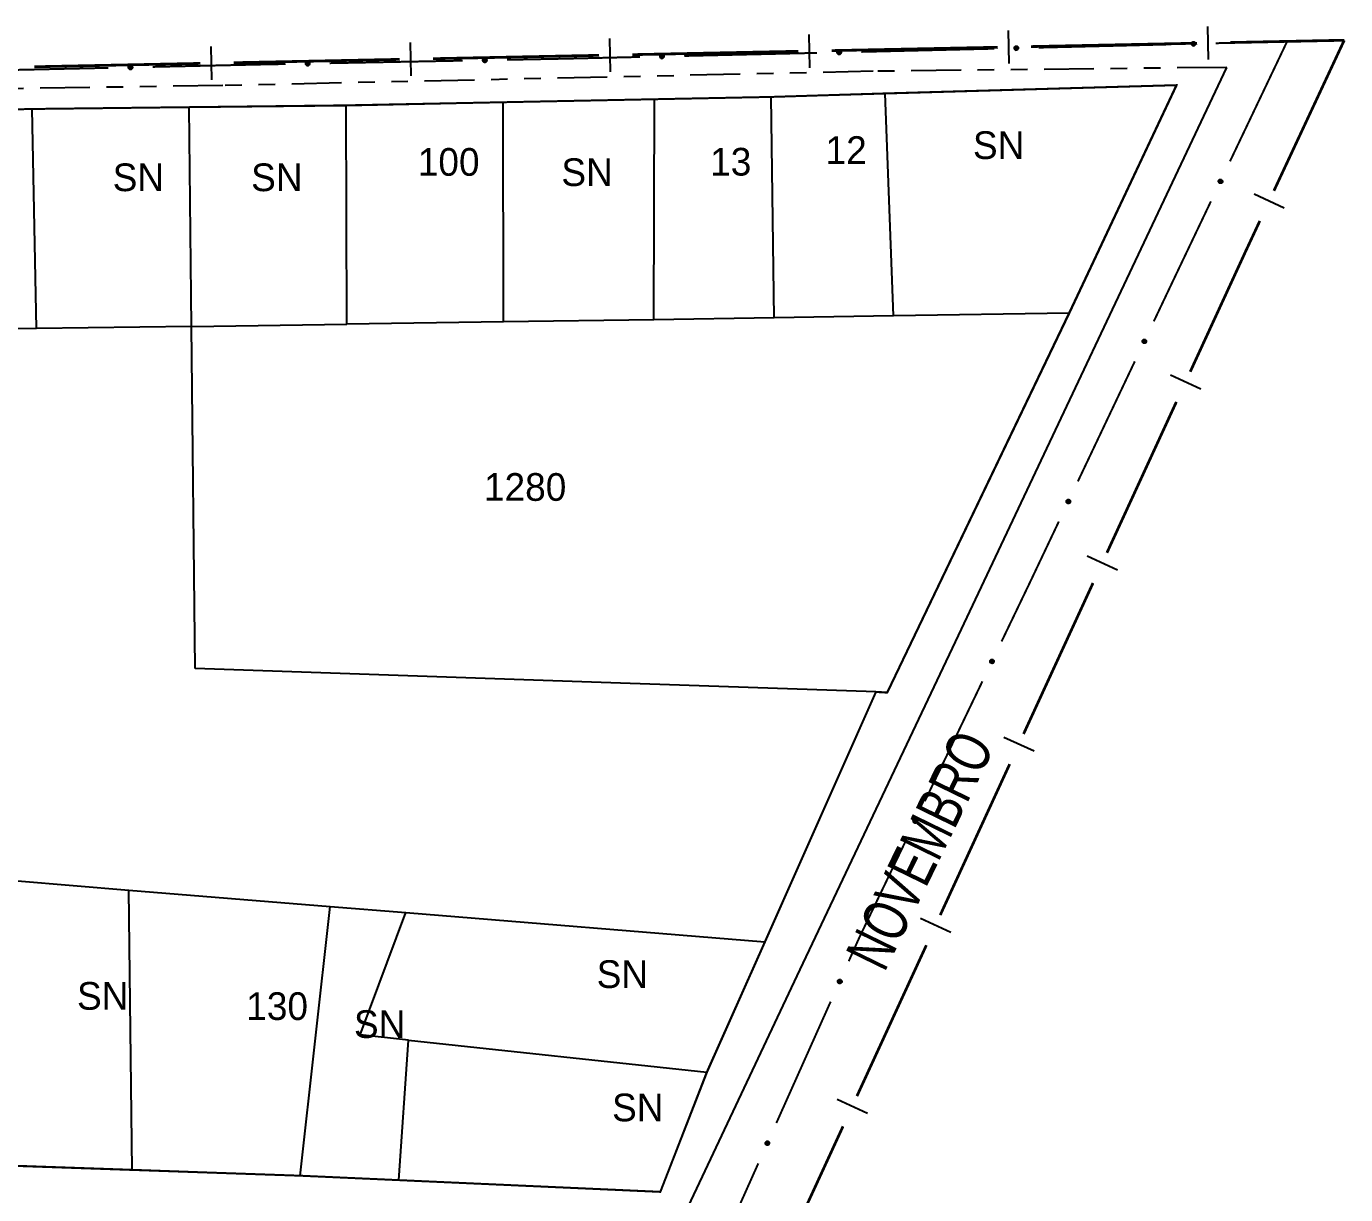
# Model space of a CAD drawing. Extents: x 203196 to 204359, y 4872588 to 4874244.
# Drawn here: x 204240 to 204359.1, y 4873610.6 to 4873716.1 of the extents above; entities that cross this region are included whole.
import ezdxf
from ezdxf.enums import TextEntityAlignment as Align

# ---------------------------------------------------------------- set-up
doc = ezdxf.new("R2010")
doc.units = 0
doc.header["$LTSCALE"] = 1.5
doc.header["$MEASUREMENT"] = 0
doc.linetypes.add('TRACO_25', pattern=[8, 3, -1, 1, -1, 1, -1])
for name, color, linetype in [('CD_MALHA_LOTES', 7, 'CONTINUOUS'), ('LM-LIM-SETORES-BAIRROS', 250, 'CONTINUOUS'), ('RU-QUADRA', 210, 'CONTINUOUS'), ('SV-EIXO-RUA-N-PAV', 6, 'CONTINUOUS'), ('SV-EIXO-RUA-PAV', 20, 'CONTINUOUS'), ('SV-RUA-NAO-PAV', 7, 'CONTINUOUS'), ('SV-RUA-PAVIM', 7, 'CONTINUOUS'), ('SV-TXT-RUA-PAV', 7, 'CONTINUOUS'), ('Th_NmrPort', 1, 'CONTINUOUS')]:
    doc.layers.add(name, color=color, linetype=linetype)
doc.styles.add('ARIAL', font='ARIAL.SHX')

msp = doc.modelspace()

# ---------------------------------------------------------------- linework, layer by layer
at = {"layer": 'CD_MALHA_LOTES', "linetype": 'Continuous', "flags": 128}
for points in [[(204317.565273, 4873710.004496), (204343.857561, 4873710.75099)], [(204343.857561, 4873710.75099), (204334.169069, 4873690.177723)], [(204296.755653, 4873709.479791), (204307.282282, 4873709.688386)], [(204307.282282, 4873709.688386), (204317.565273, 4873710.004496)], [(204307.555142, 4873689.739806), (204307.282282, 4873709.688386)], [(204318.316069, 4873689.916871), (204317.565273, 4873710.004496)], [(204226.64793, 4873708.285584), (204240.568595, 4873708.599673)], [(204240.568595, 4873708.599673), (204254.738889, 4873708.763854)], [(204240.963448, 4873688.772843), (204240.568595, 4873708.599673)], [(204254.738889, 4873708.763854), (204268.91499, 4873708.928102)], [(204254.952978, 4873688.948773), (204254.738889, 4873708.763854)], [(204268.91499, 4873708.928102), (204283.079595, 4873709.208787)], [(204268.955333, 4873689.158586), (204268.91499, 4873708.928102)], [(204283.079595, 4873709.208787), (204296.755653, 4873709.479791)], [(204283.101045, 4873689.370549), (204283.079595, 4873709.208787)], [(204296.689046, 4873689.574154), (204296.755653, 4873709.479791)], [(204283.101045, 4873689.370549), (204268.955333, 4873689.158586)], [(204296.689046, 4873689.574154), (204283.101045, 4873689.370549)], [(204307.555142, 4873689.739806), (204296.689046, 4873689.574154)], [(204318.316069, 4873689.916871), (204307.555142, 4873689.739806)], [(204334.169069, 4873690.177723), (204317.739981, 4873655.900689)], [(204334.169069, 4873690.177723), (204318.316069, 4873689.916871)], [(204240.963448, 4873688.772843), (204227.053846, 4873688.597918)], [(204254.952978, 4873688.948773), (204240.963448, 4873688.772843)], [(204254.952978, 4873688.948773), (204268.955333, 4873689.158586)], [(204255.286497, 4873658.088582), (204254.952978, 4873688.948773)], [(204316.731629, 4873655.963005), (204293.681108, 4873656.759365), (204255.286497, 4873658.088582)], [(204316.731629, 4873655.963005), (204306.707145, 4873633.407747)], [(204317.739981, 4873655.900689), (204316.731629, 4873655.963005)], [(204239.244788, 4873638.896035), (204249.286818, 4873638.079083)], [(204249.286818, 4873638.079083), (204267.463173, 4873636.600376)], [(204249.573125, 4873612.809337), (204249.286818, 4873638.079083)], [(204264.754731, 4873612.287032), (204267.463173, 4873636.600376)], [(204267.463173, 4873636.600376), (204274.289353, 4873636.045043)], [(204270.17895, 4873625.000781), (204274.289353, 4873636.045043)], [(204274.289353, 4873636.045043), (204306.707145, 4873633.407747)], [(204306.707145, 4873633.407747), (204301.463065, 4873621.645463)], [(204274.52837, 4873624.534293), (204270.17895, 4873625.000781)], [(204273.675566, 4873611.886551), (204274.52837, 4873624.534293)], [(204274.52837, 4873624.534293), (204301.463065, 4873621.645463)], [(204301.463065, 4873621.645463), (204297.268413, 4873610.827402)], [(204249.573125, 4873612.809337), (204239.199091, 4873613.166244)], [(204264.754731, 4873612.287032), (204249.573125, 4873612.809337)], [(204273.675566, 4873611.886551), (204264.754731, 4873612.287032)], [(204297.268413, 4873610.827402), (204273.675566, 4873611.886551)]]:
    msp.add_lwpolyline(points, dxfattribs=at)
at = {"layer": 'LM-LIM-SETORES-BAIRROS'}
for points in [[(204328.770425, 4873712.693557), (204328.709663, 4873715.692941)], [(204346.766732, 4873713.058126), (204346.705971, 4873716.05751)], [(204274.781502, 4873711.59985), (204274.72074, 4873714.599234)], [(204292.777809, 4873711.964419), (204292.717048, 4873714.963803)], [(204310.774117, 4873712.328988), (204310.713356, 4873715.328372)], [(204256.785194, 4873711.235281), (204256.724433, 4873714.234665)], [(204350.885608, 4873700.944333), (204353.603786, 4873699.674881)], [(204343.332024, 4873684.596582), (204346.05739, 4873683.342636)], [(204335.808349, 4873668.244386), (204338.533715, 4873666.99044)], [(204328.284673, 4873651.892191), (204331.010039, 4873650.638245)], [(204320.760997, 4873635.539995), (204323.486363, 4873634.286049)], [(204313.237321, 4873619.1878), (204315.962687, 4873617.933854)]]:
    msp.add_lwpolyline(points, dxfattribs=at)
at = {"layer": 'LM-LIM-SETORES-BAIRROS', "const_width": 0.25}
for points in [[(204312.743326, 4873713.869188), (204327.740249, 4873714.172995)], [(204330.739634, 4873714.233757), (204345.736557, 4873714.537564)], [(204348.735941, 4873714.598326), (204358.73389, 4873714.800864)], [(204359.015108, 4873714.806556), (204352.667847, 4873701.215666)], [(204358.73389, 4873714.800864), (204359.015108, 4873714.806556)], [(204258.754403, 4873712.775481), (204273.751326, 4873713.079288)], [(204276.750711, 4873713.14005), (204291.747634, 4873713.443857)], [(204294.747018, 4873713.504619), (204309.743941, 4873713.808426)], [(204240.758095, 4873712.410912), (204255.755018, 4873712.714719)], [(204351.398395, 4873698.497488), (204350.128943, 4873695.77931)], [(204350.090478, 4873695.696948), (204345.112689, 4873684.878064)], [(204350.128943, 4873695.77931), (204350.090478, 4873695.696948)], [(204343.858743, 4873682.152699), (204337.589014, 4873668.525869)], [(204336.335068, 4873665.800503), (204330.065338, 4873652.173673)], [(204328.811392, 4873649.448307), (204322.541662, 4873635.821477)], [(204321.287716, 4873633.096112), (204315.017986, 4873619.469282)], [(204313.76404, 4873616.743916), (204309.166238, 4873606.750907)]]:
    msp.add_lwpolyline(points, dxfattribs=at)
at = {"layer": 'RU-QUADRA', "linetype": 'Continuous', "const_width": 0.18, "flags": 128}
msp.add_lwpolyline([(204239.199091, 4873613.166244), (204249.573125, 4873612.809337), (204264.754731, 4873612.287032), (204297.268413, 4873610.827402), (204301.463065, 4873621.645463), (204306.707145, 4873633.407747), (204316.731629, 4873655.963005), (204317.739981, 4873655.900689), (204334.169069, 4873690.177723), (204343.857561, 4873710.75099), (204317.565273, 4873710.004496), (204307.282282, 4873709.688386), (204301.192531, 4873709.567712), (204296.755653, 4873709.479791), (204283.079595, 4873709.208787), (204268.91499, 4873708.928102), (204254.738889, 4873708.763854), (204240.568595, 4873708.599673), (204226.64793, 4873708.285584)], dxfattribs=at)
at = {"layer": 'SV-EIXO-RUA-N-PAV', "const_width": 0.18}
for points in [[(204331.414139, 4873714.139492), (204338.412132, 4873714.30711)], [(204338.412132, 4873714.30711), (204338.433358, 4873714.307614)], [(204338.433358, 4873714.307614), (204343.410531, 4873714.433619)], [(204347.409249, 4873714.534854), (204353.407328, 4873714.686705)], [(204353.407328, 4873714.686705), (204353.860622, 4873714.698177)], [(204283.426798, 4873713.039175), (204288.425891, 4873713.134396)], [(204288.425891, 4873713.134396), (204288.506304, 4873713.135923)], [(204288.506304, 4873713.135923), (204295.424032, 4873713.295687)], [(204299.422966, 4873713.388041), (204311.419767, 4873713.665106)], [(204315.418701, 4873713.75746), (204316.418434, 4873713.780549)], [(204316.418434, 4873713.780549), (204316.691981, 4873713.786862)], [(204316.691981, 4873713.786862), (204327.415286, 4873714.04371)], [(204235.437104, 4873712.047186), (204247.434181, 4873712.312024)], [(204251.433207, 4873712.400304), (204260.431015, 4873712.598932)], [(204260.431015, 4873712.598932), (204261.166848, 4873712.615171)], [(204261.166848, 4873712.615171), (204263.430425, 4873712.658287)], [(204267.4297, 4873712.734465), (204279.427524, 4873712.962997)]]:
    msp.add_lwpolyline(points, dxfattribs=at)
at = {"layer": 'SV-EIXO-RUA-N-PAV'}
for points in [[(204345.26347, 4873714.590646), (204345.296661, 4873714.626567), (204345.332533, 4873714.650653), (204345.368234, 4873714.66213), (204345.402426, 4873714.664046), (204345.437628, 4873714.662066), (204345.472678, 4873714.65224), (204345.509164, 4873714.632717), (204345.545431, 4873714.599675), (204345.56769, 4873714.561306), (204345.580814, 4873714.526907), (204345.584865, 4873714.491368), (204345.582369, 4873714.457204), (204345.570958, 4873714.421133), (204345.550813, 4873714.384352), (204345.516704, 4873714.348687), (204345.481375, 4873714.325315), (204345.446551, 4873714.315121), (204345.410797, 4873714.311275), (204345.374884, 4873714.313727), (204345.340534, 4873714.32357), (204345.303537, 4873714.343921), (204345.268782, 4873714.378052), (204345.245069, 4873714.413023), (204345.234388, 4873714.447694), (204345.231394, 4873714.482979), (204345.232951, 4873714.51831), (204345.241361, 4873714.553954), (204345.26347, 4873714.590646)], [(204281.28141, 4873713.10841), (204281.314826, 4873713.144123), (204281.350848, 4873713.167983), (204281.38662, 4873713.179237), (204281.420824, 4873713.180938), (204281.456012, 4873713.178738), (204281.491, 4873713.168693), (204281.527363, 4873713.148942), (204281.563423, 4873713.115672), (204281.58544, 4873713.077165), (204281.598349, 4873713.042684), (204281.602177, 4873713.007121), (204281.599467, 4873712.972973), (204281.58783, 4873712.936975), (204281.567455, 4873712.90032), (204281.533124, 4873712.86487), (204281.497648, 4873712.84172), (204281.462762, 4873712.831744), (204281.426984, 4873712.828122), (204281.391087, 4873712.830799), (204281.356799, 4873712.840857), (204281.31993, 4873712.861439), (204281.28539, 4873712.895787), (204281.261897, 4873712.930906), (204281.251433, 4873712.965643), (204281.248661, 4873713.000947), (204281.250438, 4873713.036267), (204281.259072, 4873713.071858), (204281.28141, 4873713.10841)], [(204297.277315, 4873713.448598), (204297.310586, 4873713.484446), (204297.346512, 4873713.508451), (204297.382238, 4873713.519849), (204297.416435, 4873713.521689), (204297.451632, 4873713.519631), (204297.48666, 4873713.509728), (204297.523102, 4873713.490124), (204297.559296, 4873713.457001), (204297.581469, 4873713.418582), (204297.594518, 4873713.384154), (204297.598489, 4873713.348607), (204297.595917, 4873713.314448), (204297.584427, 4873713.278403), (204297.564199, 4873713.241666), (204297.530012, 4873713.206078), (204297.49463, 4873713.182784), (204297.459785, 4873713.172667), (204297.424022, 4873713.168901), (204297.388114, 4873713.171432), (204297.353786, 4873713.181352), (204297.316834, 4873713.201784), (204297.282155, 4873713.235993), (204297.25852, 4873713.271017), (204297.247916, 4873713.305711), (204297.245001, 4873713.341003), (204297.246636, 4873713.37633), (204297.255125, 4873713.411956), (204297.277315, 4873713.448598)], [(204313.27305, 4873713.818017), (204313.306321, 4873713.853865), (204313.342246, 4873713.87787), (204313.377973, 4873713.889268), (204313.412169, 4873713.891108), (204313.447366, 4873713.88905), (204313.482394, 4873713.879147), (204313.518837, 4873713.859543), (204313.555031, 4873713.82642), (204313.577204, 4873713.788001), (204313.590252, 4873713.753573), (204313.594224, 4873713.718026), (204313.591652, 4873713.683867), (204313.580161, 4873713.647822), (204313.559934, 4873713.611085), (204313.525747, 4873713.575497), (204313.490365, 4873713.552203), (204313.455519, 4873713.542086), (204313.419757, 4873713.53832), (204313.383849, 4873713.540851), (204313.349521, 4873713.550771), (204313.312569, 4873713.571203), (204313.27789, 4873713.605412), (204313.254255, 4873713.640436), (204313.243651, 4873713.67513), (204313.240736, 4873713.710422), (204313.24237, 4873713.745749), (204313.25086, 4873713.781375), (204313.27305, 4873713.818017)], [(204329.268437, 4873714.198209), (204329.301677, 4873714.234085), (204329.337582, 4873714.258122), (204329.373299, 4873714.269551), (204329.407494, 4873714.27142), (204329.442692, 4873714.269392), (204329.477729, 4873714.259518), (204329.514188, 4873714.239946), (204329.550411, 4873714.206854), (204329.572617, 4873714.168454), (204329.585694, 4873714.134038), (204329.589697, 4873714.098493), (204329.587154, 4873714.064333), (204329.575694, 4873714.028278), (204329.555498, 4873713.991524), (204329.521341, 4873713.955906), (204329.48598, 4873713.932582), (204329.451143, 4873713.922435), (204329.415383, 4873713.918638), (204329.379473, 4873713.921139), (204329.345137, 4873713.931029), (204329.308167, 4873713.95143), (204329.273459, 4873713.985609), (204329.249794, 4873714.020612), (204329.239161, 4873714.055297), (204329.236215, 4873714.090587), (204329.237819, 4873714.125915), (204329.246278, 4873714.161548), (204329.268437, 4873714.198209)], [(204249.287619, 4873712.463047), (204249.320927, 4873712.498861), (204249.356877, 4873712.52283), (204249.392615, 4873712.534191), (204249.426813, 4873712.535996), (204249.462008, 4873712.533903), (204249.497026, 4873712.523963), (204249.533448, 4873712.504322), (204249.569609, 4873712.471162), (204249.591743, 4873712.432721), (204249.604756, 4873712.39828), (204249.608692, 4873712.362728), (204249.606085, 4873712.328572), (204249.594557, 4873712.292539), (204249.574293, 4873712.255823), (204249.540069, 4873712.220269), (204249.504664, 4873712.197012), (204249.469808, 4873712.18693), (204249.434041, 4873712.1832), (204249.398136, 4873712.185768), (204249.363818, 4873712.195723), (204249.326887, 4873712.216193), (204249.292243, 4873712.250437), (204249.268643, 4873712.285485), (204249.258075, 4873712.32019), (204249.255195, 4873712.355485), (204249.256866, 4873712.39081), (204249.265392, 4873712.426427), (204249.287619, 4873712.463047)], [(204265.284312, 4873712.8037), (204265.317728, 4873712.839413), (204265.35375, 4873712.863274), (204265.389522, 4873712.874527), (204265.423726, 4873712.876229), (204265.458914, 4873712.874028), (204265.493902, 4873712.863983), (204265.530264, 4873712.844232), (204265.566325, 4873712.810963), (204265.588342, 4873712.772455), (204265.601251, 4873712.737974), (204265.605079, 4873712.702411), (204265.602369, 4873712.668263), (204265.590732, 4873712.632265), (204265.570357, 4873712.59561), (204265.536025, 4873712.56016), (204265.50055, 4873712.53701), (204265.465664, 4873712.527034), (204265.429886, 4873712.523412), (204265.393989, 4873712.526089), (204265.359701, 4873712.536148), (204265.322832, 4873712.556729), (204265.288292, 4873712.591078), (204265.264799, 4873712.626197), (204265.254335, 4873712.660934), (204265.251562, 4873712.696237), (204265.25334, 4873712.731558), (204265.261974, 4873712.767148), (204265.284312, 4873712.8037)]]:
    msp.add_lwpolyline(points, close=True, dxfattribs=at)
for points in [[(204345.231394, 4873714.482979), (204345.580814, 4873714.526907)], [(204345.232951, 4873714.51831), (204345.56769, 4873714.561306)], [(204345.234388, 4873714.447694), (204345.584865, 4873714.491368)], [(204345.235499, 4873714.464971), (204345.581148, 4873714.506481)], [(204345.235931, 4873714.501836), (204345.569234, 4873714.545763)], [(204345.241361, 4873714.553954), (204345.545431, 4873714.599675)], [(204345.241888, 4873714.536111), (204345.551967, 4873714.580815)], [(204345.243218, 4873714.429677), (204345.580613, 4873714.473708)], [(204345.245069, 4873714.413023), (204345.582369, 4873714.457204)], [(204345.253301, 4873714.570523), (204345.523822, 4873714.614226)], [(204345.25912, 4873714.394591), (204345.571962, 4873714.438)], [(204345.26347, 4873714.590646), (204345.509164, 4873714.632717)], [(204345.268782, 4873714.378052), (204345.570958, 4873714.421133)], [(204345.282344, 4873714.609478), (204345.483538, 4873714.64187)], [(204345.289959, 4873714.362613), (204345.557855, 4873714.402154)], [(204345.296661, 4873714.626567), (204345.472678, 4873714.65224)], [(204345.303537, 4873714.343921), (204345.550813, 4873714.384352)], [(204345.317051, 4873714.640385), (204345.446328, 4873714.655943)], [(204345.32748, 4873714.336263), (204345.526015, 4873714.365859)], [(204345.332533, 4873714.650653), (204345.437628, 4873714.662066)], [(204345.340534, 4873714.32357), (204345.516704, 4873714.348687)], [(204345.362031, 4873714.319394), (204345.492638, 4873714.33635)], [(204345.374884, 4873714.313727), (204345.481375, 4873714.325315)], [(204281.259072, 4873713.071858), (204281.563423, 4873713.115672)], [(204281.259487, 4873713.054011), (204281.56984, 4873713.096772)], [(204281.271116, 4873713.088352), (204281.541905, 4873713.130359)], [(204281.28141, 4873713.10841), (204281.527363, 4873713.148942)], [(204281.300402, 4873713.127124), (204281.501795, 4873713.158255)], [(204281.314826, 4873713.144123), (204281.491, 4873713.168693)], [(204281.335302, 4873713.157813), (204281.464674, 4873713.17256)], [(204281.350848, 4873713.167983), (204281.456012, 4873713.178738)], [(204297.245001, 4873713.341003), (204297.594518, 4873713.384154)], [(204297.246636, 4873713.37633), (204297.581469, 4873713.418582)], [(204297.247916, 4873713.305711), (204297.598489, 4873713.348607)], [(204297.249066, 4873713.322986), (204297.594806, 4873713.363728)], [(204297.249579, 4873713.359849), (204297.582979, 4873713.403036)], [(204297.255125, 4873713.411956), (204297.559296, 4873713.457001)], [(204297.255612, 4873713.394111), (204297.56579, 4873713.438126)], [(204297.256706, 4873713.287675), (204297.594198, 4873713.330956)], [(204297.25852, 4873713.271017), (204297.595917, 4873713.314448)], [(204297.267102, 4873713.428498), (204297.537719, 4873713.4716)], [(204297.272531, 4873713.252553), (204297.585468, 4873713.295268)], [(204297.277315, 4873713.448598), (204297.523102, 4873713.490124)], [(204297.282155, 4873713.235993), (204297.584427, 4873713.278403)], [(204297.296232, 4873713.467388), (204297.497497, 4873713.499334)], [(204297.303298, 4873713.220507), (204297.571281, 4873713.259453)], [(204297.310586, 4873713.484446), (204297.48666, 4873713.509728)], [(204297.316834, 4873713.201784), (204297.564199, 4873713.241666)], [(204297.331007, 4873713.498219), (204297.460318, 4873713.513489)], [(204297.340761, 4873713.194074), (204297.539361, 4873713.223229)], [(204297.346512, 4873713.508451), (204297.451632, 4873713.519631)], [(204297.353786, 4873713.181352), (204297.530012, 4873713.206078)], [(204297.375274, 4873713.177128), (204297.505918, 4873713.193794)], [(204297.388114, 4873713.171432), (204297.49463, 4873713.182784)], [(204313.240736, 4873713.710422), (204313.590252, 4873713.753573)], [(204313.24237, 4873713.745749), (204313.577204, 4873713.788001)], [(204313.243651, 4873713.67513), (204313.594224, 4873713.718026)], [(204313.244801, 4873713.692405), (204313.590541, 4873713.733147)], [(204313.245314, 4873713.729268), (204313.578714, 4873713.772455)], [(204313.25086, 4873713.781375), (204313.555031, 4873713.82642)], [(204313.251347, 4873713.76353), (204313.561525, 4873713.807545)], [(204313.25244, 4873713.657094), (204313.589933, 4873713.700375)], [(204313.254255, 4873713.640436), (204313.591652, 4873713.683867)], [(204313.262837, 4873713.797917), (204313.533454, 4873713.841019)], [(204313.268265, 4873713.621972), (204313.581203, 4873713.664687)], [(204313.27305, 4873713.818017), (204313.518837, 4873713.859543)], [(204313.27789, 4873713.605412), (204313.580161, 4873713.647822)], [(204313.291966, 4873713.836807), (204313.493232, 4873713.868753)], [(204313.299033, 4873713.589926), (204313.567016, 4873713.628872)], [(204313.306321, 4873713.853865), (204313.482394, 4873713.879147)], [(204313.312569, 4873713.571203), (204313.559934, 4873713.611085)], [(204313.326741, 4873713.867637), (204313.456053, 4873713.882908)], [(204313.336495, 4873713.563493), (204313.535095, 4873713.592648)], [(204313.342246, 4873713.87787), (204313.447366, 4873713.88905)], [(204313.349521, 4873713.550771), (204313.525747, 4873713.575497)], [(204313.371009, 4873713.546547), (204313.501653, 4873713.563213)], [(204313.383849, 4873713.540851), (204313.490365, 4873713.552203)], [(204329.236215, 4873714.090587), (204329.585694, 4873714.134038)], [(204329.237819, 4873714.125915), (204329.572617, 4873714.168454)], [(204329.239161, 4873714.055297), (204329.589697, 4873714.098493)], [(204329.240295, 4873714.072573), (204329.586, 4873714.113611)], [(204329.240777, 4873714.109437), (204329.57414, 4873714.15291)], [(204329.246278, 4873714.161548), (204329.550411, 4873714.206854)], [(204329.246781, 4873714.143704), (204329.556921, 4873714.187985)], [(204329.247965, 4873714.037269), (204329.58542, 4873714.080839)], [(204329.249794, 4873714.020612), (204329.587154, 4873714.064333)], [(204329.258241, 4873714.178101), (204329.528821, 4873714.221435)], [(204329.26382, 4873714.002161), (204329.576721, 4873714.045143)], [(204329.268437, 4873714.198209), (204329.514188, 4873714.239946)], [(204329.273459, 4873713.985609), (204329.575694, 4873714.028278)], [(204329.287337, 4873714.217016), (204329.488575, 4873714.249134)], [(204329.294615, 4873713.97014), (204329.562565, 4873714.009316)], [(204329.301677, 4873714.234085), (204329.477729, 4873714.259518)], [(204329.308167, 4873713.95143), (204329.555498, 4873713.991524)], [(204329.322086, 4873714.247876), (204329.451384, 4873714.263257)], [(204329.3321, 4873713.94374), (204329.530675, 4873713.973065)], [(204329.337582, 4873714.258122), (204329.442692, 4873714.269392)], [(204329.345137, 4873713.931029), (204329.521341, 4873713.955906)], [(204329.366628, 4873713.926823), (204329.497258, 4873713.943601)], [(204329.379473, 4873713.921139), (204329.48598, 4873713.932582)], [(204249.255195, 4873712.355485), (204249.604756, 4873712.39828)], [(204249.256866, 4873712.39081), (204249.591743, 4873712.432721)], [(204249.258075, 4873712.32019), (204249.608692, 4873712.362728)], [(204249.259242, 4873712.337463), (204249.605023, 4873712.377853)], [(204249.259793, 4873712.374327), (204249.593237, 4873712.417174)], [(204249.265392, 4873712.426427), (204249.569609, 4873712.471162)], [(204249.265861, 4873712.408582), (204249.576083, 4873712.452281)], [(204249.266846, 4873712.302145), (204249.604382, 4873712.345082)], [(204249.268643, 4873712.285485), (204249.606085, 4873712.328572)], [(204249.277386, 4873712.442958), (204249.548047, 4873712.485784)], [(204249.282635, 4873712.267007), (204249.595616, 4873712.309403)], [(204249.287619, 4873712.463047), (204249.533448, 4873712.504322)], [(204249.292243, 4873712.250437), (204249.594557, 4873712.292539)], [(204249.306555, 4873712.481818), (204249.507853, 4873712.513558)], [(204249.31337, 4873712.234929), (204249.581393, 4873712.273602)], [(204249.320927, 4873712.498861), (204249.497026, 4873712.523963)], [(204249.326887, 4873712.216193), (204249.574293, 4873712.255823)], [(204249.341361, 4873712.512613), (204249.470688, 4873712.527751)], [(204249.350805, 4873712.208459), (204249.549435, 4873712.237411)], [(204249.356877, 4873712.52283), (204249.462008, 4873712.533903)], [(204249.363818, 4873712.195723), (204249.540069, 4873712.220269)], [(204249.385302, 4873712.191477), (204249.515963, 4873712.20801)], [(204249.398136, 4873712.185768), (204249.504664, 4873712.197012)], [(204265.251562, 4873712.696237), (204265.601251, 4873712.737974)], [(204265.25334, 4873712.731558), (204265.588342, 4873712.772455)], [(204265.254335, 4873712.660934), (204265.605079, 4873712.702411)], [(204265.255554, 4873712.678203), (204265.601457, 4873712.717547)], [(204265.256217, 4873712.715065), (204265.589789, 4873712.756903)], [(204265.261974, 4873712.767148), (204265.566325, 4873712.810963)], [(204265.262389, 4873712.749302), (204265.572742, 4873712.792062)], [(204265.263051, 4873712.642862), (204265.600716, 4873712.684778)], [(204265.264799, 4873712.626197), (204265.602369, 4873712.668263)], [(204265.274018, 4873712.783642), (204265.544807, 4873712.825649)], [(204265.278734, 4873712.607677), (204265.591842, 4873712.649125)], [(204265.284312, 4873712.8037), (204265.530264, 4873712.844232)], [(204265.288292, 4873712.591078), (204265.590732, 4873712.632265)], [(204265.303304, 4873712.822414), (204265.504697, 4873712.853545)], [(204265.309372, 4873712.575506), (204265.57751, 4873712.613368)], [(204265.317728, 4873712.839413), (204265.493902, 4873712.863983)], [(204265.322832, 4873712.556729), (204265.570357, 4873712.59561)], [(204265.338203, 4873712.853104), (204265.467576, 4873712.867851)], [(204265.346727, 4873712.548922), (204265.545443, 4873712.577273)], [(204265.35375, 4873712.863274), (204265.458914, 4873712.874028)], [(204265.359701, 4873712.536148), (204265.536025, 4873712.56016)], [(204265.381172, 4873712.531836), (204265.511882, 4873712.547974)], [(204265.393989, 4873712.526089), (204265.50055, 4873712.53701)], [(204281.248661, 4873713.000947), (204281.598349, 4873713.042684)], [(204281.250438, 4873713.036267), (204281.58544, 4873713.077165)], [(204281.251433, 4873712.965643), (204281.602177, 4873713.007121)], [(204281.252653, 4873712.982913), (204281.598555, 4873713.022256)], [(204281.253315, 4873713.019775), (204281.586887, 4873713.061612)], [(204281.26015, 4873712.947572), (204281.597814, 4873712.989488)], [(204281.261897, 4873712.930906), (204281.599467, 4873712.972973)], [(204281.275832, 4873712.912387), (204281.58894, 4873712.953835)], [(204281.28539, 4873712.895787), (204281.58783, 4873712.936975)], [(204281.30647, 4873712.880216), (204281.574609, 4873712.918078)], [(204281.31993, 4873712.861439), (204281.567455, 4873712.90032)], [(204281.343825, 4873712.853632), (204281.542542, 4873712.881983)], [(204281.356799, 4873712.840857), (204281.533124, 4873712.86487)], [(204281.37827, 4873712.836546), (204281.50898, 4873712.852683)], [(204281.391087, 4873712.830799), (204281.497648, 4873712.84172)]]:
    msp.add_lwpolyline(points, dxfattribs=at)
at = {"layer": 'SV-EIXO-RUA-PAV', "const_width": 0.18}
for points in [[(204353.860622, 4873714.698177), (204348.699077, 4873703.869862)], [(204353.862507, 4873714.702175), (204353.860622, 4873714.698177)], [(204346.977928, 4873700.259094), (204343.965918, 4873693.94025)], [(204343.965918, 4873693.94025), (204343.57657, 4873693.123444)], [(204343.57657, 4873693.123444), (204341.821352, 4873689.423523)], [(204340.106913, 4873685.809564), (204334.963596, 4873674.967687)], [(204333.249158, 4873671.353728), (204330.6775, 4873665.932789)], [(204330.62778, 4873665.827982), (204328.07961, 4873660.524374)], [(204330.6775, 4873665.932789), (204330.62778, 4873665.827982)], [(204326.347338, 4873656.918929), (204321.150524, 4873646.102593)], [(204319.418253, 4873642.497148), (204315.520642, 4873634.384896)], [(204315.520642, 4873634.384896), (204315.251091, 4873633.82387)], [(204315.251091, 4873633.82387), (204314.280291, 4873631.653518)], [(204312.647033, 4873628.002153), (204307.747257, 4873617.048057)], [(204306.113999, 4873613.396692), (204302.847482, 4873606.093962)]]:
    msp.add_lwpolyline(points, dxfattribs=at)
at = {"layer": 'SV-EIXO-RUA-PAV'}
for points in [[(204347.999695, 4873702.146811), (204348.016684, 4873702.100948), (204348.021907, 4873702.058057), (204348.015967, 4873702.02103), (204348.002186, 4873701.989679), (204347.984475, 4873701.959194), (204347.959837, 4873701.932397), (204347.925905, 4873701.908714), (204347.880018, 4873701.891348), (204347.835728, 4873701.888886), (204347.799116, 4873701.892768), (204347.765597, 4873701.905255), (204347.73627, 4873701.922957), (204347.709282, 4873701.949469), (204347.685617, 4873701.984091), (204347.669272, 4873702.030655), (204347.66444, 4873702.072739), (204347.671126, 4873702.108403), (204347.683894, 4873702.14202), (204347.702349, 4873702.172927), (204347.726685, 4873702.199091), (204347.761587, 4873702.222856), (204347.807759, 4873702.238379), (204347.849678, 4873702.243678), (204347.885426, 4873702.237494), (204347.91824, 4873702.224179), (204347.949032, 4873702.206787), (204347.977, 4873702.183142), (204347.999695, 4873702.146811)], [(204341.125172, 4873687.699176), (204341.142246, 4873687.653344), (204341.147548, 4873687.610463), (204341.141677, 4873687.573425), (204341.127954, 4873687.542049), (204341.1103, 4873687.51153), (204341.085712, 4873687.484688), (204341.051823, 4873687.460941), (204341.005968, 4873687.443491), (204340.961684, 4873687.440946), (204340.925064, 4873687.44476), (204340.891523, 4873687.457185), (204340.862163, 4873687.474832), (204340.835126, 4873687.501295), (204340.811396, 4873687.535873), (204340.794965, 4873687.582406), (204340.790055, 4873687.624481), (204340.796675, 4873687.660157), (204340.80938, 4873687.693798), (204340.827777, 4873687.724739), (204340.852064, 4873687.750949), (204340.886922, 4873687.774778), (204340.933066, 4873687.790387), (204340.974975, 4873687.795763), (204341.010734, 4873687.789646), (204341.043572, 4873687.776392), (204341.074397, 4873687.759057), (204341.102409, 4873687.735464), (204341.125172, 4873687.699176)], [(204334.267417, 4873673.24334), (204334.284491, 4873673.197508), (204334.289793, 4873673.154627), (204334.283922, 4873673.117589), (204334.270199, 4873673.086213), (204334.252545, 4873673.055694), (204334.227957, 4873673.028852), (204334.194068, 4873673.005105), (204334.148213, 4873672.987655), (204334.103929, 4873672.98511), (204334.067309, 4873672.988924), (204334.033768, 4873673.001349), (204334.004408, 4873673.018996), (204333.97737, 4873673.045459), (204333.953641, 4873673.080037), (204333.93721, 4873673.12657), (204333.9323, 4873673.168645), (204333.938919, 4873673.204321), (204333.951625, 4873673.237962), (204333.970022, 4873673.268903), (204333.994309, 4873673.295113), (204334.029167, 4873673.318942), (204334.07531, 4873673.334551), (204334.117219, 4873673.339927), (204334.152979, 4873673.33381), (204334.185817, 4873673.320556), (204334.216642, 4873673.303221), (204334.244653, 4873673.279628), (204334.267417, 4873673.24334)], [(204327.37492, 4873658.803488), (204327.391767, 4873658.757572), (204327.396858, 4873658.714666), (204327.390803, 4873658.677657), (204327.376926, 4873658.646349), (204327.359121, 4873658.615918), (204327.334401, 4873658.589198), (204327.300395, 4873658.565619), (204327.254455, 4873658.548395), (204327.210158, 4873658.546069), (204327.173558, 4873658.550063), (204327.140078, 4873658.562654), (204327.110806, 4873658.580446), (204327.083899, 4873658.607042), (204327.060341, 4873658.641737), (204327.04414, 4873658.688351), (204327.039438, 4873658.73045), (204327.046234, 4873658.766092), (204327.059105, 4873658.79967), (204327.077655, 4873658.83052), (204327.102071, 4873658.856609), (204327.137046, 4873658.880266), (204327.183266, 4873658.895647), (204327.225201, 4873658.900816), (204327.26093, 4873658.894522), (204327.293703, 4873658.881106), (204327.324442, 4873658.863619), (204327.352336, 4873658.839888), (204327.37492, 4873658.803488)], [(204320.445834, 4873644.381706), (204320.462681, 4873644.335791), (204320.467772, 4873644.292884), (204320.461718, 4873644.255876), (204320.44784, 4873644.224568), (204320.430035, 4873644.194137), (204320.405315, 4873644.167416), (204320.37131, 4873644.143837), (204320.325369, 4873644.126614), (204320.281072, 4873644.124288), (204320.244472, 4873644.128282), (204320.210992, 4873644.140873), (204320.18172, 4873644.158665), (204320.154814, 4873644.185261), (204320.131255, 4873644.219955), (204320.115054, 4873644.266569), (204320.110352, 4873644.308668), (204320.117148, 4873644.344311), (204320.130019, 4873644.377889), (204320.148569, 4873644.408739), (204320.172986, 4873644.434828), (204320.207961, 4873644.458485), (204320.254181, 4873644.473866), (204320.296116, 4873644.479035), (204320.331844, 4873644.472741), (204320.364617, 4873644.459325), (204320.395356, 4873644.441838), (204320.42325, 4873644.418107), (204320.445834, 4873644.381706)], [(204313.622815, 4873629.914045), (204313.640909, 4873629.868607), (204313.647168, 4873629.825855), (204313.642126, 4873629.788695), (204313.629107, 4873629.75702), (204313.612139, 4873629.726114), (204313.588158, 4873629.69873), (204313.554808, 4873629.674231), (204313.509354, 4873629.655761), (204313.465138, 4873629.652227), (204313.428442, 4873629.655222), (204313.394631, 4873629.666894), (204313.364885, 4873629.683881), (204313.337263, 4873629.709733), (204313.312766, 4873629.743772), (204313.295299, 4873629.789926), (204313.28945, 4873629.831881), (204313.295272, 4873629.867696), (204313.307222, 4873629.901613), (204313.324923, 4873629.932957), (204313.348619, 4873629.959703), (204313.382935, 4873629.984305), (204313.428719, 4873630.000941), (204313.470497, 4873630.007253), (204313.506384, 4873630.001936), (204313.53951, 4873629.989419), (204313.570715, 4873629.972777), (204313.599246, 4873629.949816), (204313.622815, 4873629.914045)], [(204307.089781, 4873615.308585), (204307.107875, 4873615.263146), (204307.114134, 4873615.220394), (204307.109092, 4873615.183235), (204307.096074, 4873615.151559), (204307.079106, 4873615.120654), (204307.055124, 4873615.093269), (204307.021774, 4873615.068771), (204306.976321, 4873615.050301), (204306.932104, 4873615.046767), (204306.895408, 4873615.049761), (204306.861598, 4873615.061434), (204306.831851, 4873615.078421), (204306.804229, 4873615.104272), (204306.779733, 4873615.138311), (204306.762266, 4873615.184466), (204306.756417, 4873615.226421), (204306.762238, 4873615.262236), (204306.774188, 4873615.296152), (204306.791889, 4873615.327497), (204306.815585, 4873615.354242), (204306.849902, 4873615.378845), (204306.895685, 4873615.395481), (204306.937463, 4873615.401792), (204306.97335, 4873615.396476), (204307.006477, 4873615.383959), (204307.037681, 4873615.367317), (204307.066213, 4873615.344356), (204307.089781, 4873615.308585)]]:
    msp.add_lwpolyline(points, close=True, dxfattribs=at)
for points in [[(204347.702349, 4873702.172927), (204347.66444, 4873702.072739)], [(204347.713223, 4873702.181818), (204347.669175, 4873702.057699)], [(204347.726685, 4873702.199091), (204347.669272, 4873702.030655)], [(204347.743914, 4873702.204979), (204347.680364, 4873702.014576)], [(204347.761587, 4873702.222856), (204347.685617, 4873701.984091)], [(204347.784402, 4873702.226493), (204347.698298, 4873701.969749)], [(204347.807759, 4873702.238379), (204347.709282, 4873701.949469)], [(204347.82688, 4873702.2395), (204347.723864, 4873701.940934)], [(204347.849678, 4873702.243678), (204347.73627, 4873701.922957)], [(204347.865364, 4873702.237784), (204347.75178, 4873701.917046)], [(204347.885426, 4873702.237494), (204347.765597, 4873701.905255)], [(204347.900325, 4873702.228677), (204347.780754, 4873701.901723)], [(204347.91824, 4873702.224179), (204347.799116, 4873701.892768)], [(204347.932995, 4873702.211593), (204347.821172, 4873701.89455)], [(204347.949032, 4873702.206787), (204347.835728, 4873701.888886)], [(204347.960853, 4873702.190756), (204347.860243, 4873701.894065)], [(204347.977, 4873702.183142), (204347.880018, 4873701.891348)], [(204347.986363, 4873702.164991), (204347.902779, 4873701.904022)], [(204347.999695, 4873702.146811), (204347.925905, 4873701.908714)], [(204348.007934, 4873702.121453), (204347.945673, 4873701.927413)], [(204348.016684, 4873702.100948), (204347.959837, 4873701.932397)], [(204348.019767, 4873702.076511), (204347.975075, 4873701.954211)], [(204348.021907, 4873702.058057), (204347.984475, 4873701.959194)], [(204340.827777, 4873687.724739), (204340.790055, 4873687.624481)], [(204340.838635, 4873687.73365), (204340.794818, 4873687.60945)], [(204340.852064, 4873687.750949), (204340.794965, 4873687.582406)], [(204340.869283, 4873687.756868), (204340.806086, 4873687.566347)], [(204340.886922, 4873687.774778), (204340.811396, 4873687.535873)], [(204340.90973, 4873687.778458), (204340.824103, 4873687.521553)], [(204340.933066, 4873687.790387), (204340.835126, 4873687.501295)], [(204340.952185, 4873687.791544), (204340.849724, 4873687.492786)], [(204340.974975, 4873687.795763), (204340.862163, 4873687.474832)], [(204340.990672, 4873687.789899), (204340.877683, 4873687.46895)], [(204341.010734, 4873687.789646), (204340.891523, 4873687.457185)], [(204341.02565, 4873687.780857), (204340.906686, 4873687.453681)], [(204341.043572, 4873687.776392), (204340.925064, 4873687.44476)], [(204341.058351, 4873687.763833), (204340.947117, 4873687.446583)], [(204341.074397, 4873687.759057), (204340.961684, 4873687.440946)], [(204341.086248, 4873687.743048), (204340.986189, 4873687.446171)], [(204341.102409, 4873687.735464), (204341.005968, 4873687.443491)], [(204341.111805, 4873687.717331), (204341.028707, 4873687.456207)], [(204341.125172, 4873687.699176), (204341.051823, 4873687.460941)], [(204341.133458, 4873687.673833), (204341.071557, 4873687.479677)], [(204341.142246, 4873687.653344), (204341.085712, 4873687.484688)], [(204341.145374, 4873687.628913), (204341.100909, 4873687.50653)], [(204341.147548, 4873687.610463), (204341.1103, 4873687.51153)], [(204333.970022, 4873673.268903), (204333.9323, 4873673.168645)], [(204333.98088, 4873673.277814), (204333.937063, 4873673.153614)], [(204333.994309, 4873673.295113), (204333.93721, 4873673.12657)], [(204334.011528, 4873673.301032), (204333.948331, 4873673.110511)], [(204334.029167, 4873673.318942), (204333.953641, 4873673.080037)], [(204334.051975, 4873673.322622), (204333.966348, 4873673.065717)], [(204334.07531, 4873673.334551), (204333.97737, 4873673.045459)], [(204334.09443, 4873673.335708), (204333.991968, 4873673.03695)], [(204334.117219, 4873673.339927), (204334.004408, 4873673.018996)], [(204334.132917, 4873673.334063), (204334.019928, 4873673.013114)], [(204334.152979, 4873673.33381), (204334.033768, 4873673.001349)], [(204334.167895, 4873673.325021), (204334.048931, 4873672.997845)], [(204334.185817, 4873673.320556), (204334.067309, 4873672.988924)], [(204334.200596, 4873673.307997), (204334.089362, 4873672.990747)], [(204334.216642, 4873673.303221), (204334.103929, 4873672.98511)], [(204334.228493, 4873673.287212), (204334.128434, 4873672.990335)], [(204334.244653, 4873673.279628), (204334.148213, 4873672.987655)], [(204334.25405, 4873673.261495), (204334.170952, 4873673.000371)], [(204334.267417, 4873673.24334), (204334.194068, 4873673.005105)], [(204334.275703, 4873673.217997), (204334.213802, 4873673.023841)], [(204334.284491, 4873673.197508), (204334.227957, 4873673.028852)], [(204334.287619, 4873673.173077), (204334.243154, 4873673.050694)], [(204334.289793, 4873673.154627), (204334.252545, 4873673.055694)], [(204327.077655, 4873658.83052), (204327.039438, 4873658.73045)], [(204327.088556, 4873658.839377), (204327.044126, 4873658.715395)], [(204327.102071, 4873658.856609), (204327.04414, 4873658.688351)], [(204327.119319, 4873658.862443), (204327.055182, 4873658.672237)], [(204327.137046, 4873658.880266), (204327.060341, 4873658.641737)], [(204327.159872, 4873658.883833), (204327.072977, 4873658.627355)], [(204327.183266, 4873658.895647), (204327.083899, 4873658.607042)], [(204327.202391, 4873658.896709), (204327.098455, 4873658.598461)], [(204327.225201, 4873658.900816), (204327.110806, 4873658.580446)], [(204327.24087, 4873658.894874), (204327.126297, 4873658.574488)], [(204327.26093, 4873658.894522), (204327.140078, 4873658.562654)], [(204327.275802, 4873658.885659), (204327.155224, 4873658.559075)], [(204327.293703, 4873658.881106), (204327.173558, 4873658.550063)], [(204327.308419, 4873658.868474), (204327.19562, 4873658.551778)], [(204327.324442, 4873658.863619), (204327.210158, 4873658.546069)], [(204327.336213, 4873658.847551), (204327.234689, 4873658.551173)], [(204327.352336, 4873658.839888), (204327.254455, 4873658.548395)], [(204327.361643, 4873658.821709), (204327.277256, 4873658.560998)], [(204327.37492, 4873658.803488), (204327.300395, 4873658.565619)], [(204327.38308, 4873658.778104), (204327.320221, 4873658.584256)], [(204327.391767, 4873658.757572), (204327.334401, 4873658.589198)], [(204327.394774, 4873658.733126), (204327.349705, 4873658.610964)], [(204327.396858, 4873658.714666), (204327.359121, 4873658.615918)], [(204320.148569, 4873644.408739), (204320.110352, 4873644.308668)], [(204320.159471, 4873644.417596), (204320.115041, 4873644.293614)], [(204320.172986, 4873644.434828), (204320.115054, 4873644.266569)], [(204320.190233, 4873644.440662), (204320.126096, 4873644.250456)], [(204320.207961, 4873644.458485), (204320.131255, 4873644.219955)], [(204320.230787, 4873644.462052), (204320.143892, 4873644.205574)], [(204320.254181, 4873644.473866), (204320.154814, 4873644.185261)], [(204320.273306, 4873644.474928), (204320.16937, 4873644.17668)], [(204320.296116, 4873644.479035), (204320.18172, 4873644.158665)], [(204320.311784, 4873644.473093), (204320.197211, 4873644.152707)], [(204320.331844, 4873644.472741), (204320.210992, 4873644.140873)], [(204320.346717, 4873644.463878), (204320.226139, 4873644.137294)], [(204320.364617, 4873644.459325), (204320.244472, 4873644.128282)], [(204320.379334, 4873644.446693), (204320.266534, 4873644.129997)], [(204320.395356, 4873644.441838), (204320.281072, 4873644.124288)], [(204320.407127, 4873644.42577), (204320.305603, 4873644.129392)], [(204320.42325, 4873644.418107), (204320.325369, 4873644.126614)], [(204320.432557, 4873644.399928), (204320.34817, 4873644.139217)], [(204320.445834, 4873644.381706), (204320.37131, 4873644.143837)], [(204320.453995, 4873644.356323), (204320.391135, 4873644.162475)], [(204320.462681, 4873644.335791), (204320.405315, 4873644.167416)], [(204320.465689, 4873644.311345), (204320.42062, 4873644.189183)], [(204320.467772, 4873644.292884), (204320.430035, 4873644.194137)], [(204313.324923, 4873629.932957), (204313.28945, 4873629.831881)], [(204313.335579, 4873629.942109), (204313.294548, 4873629.81696)], [(204313.348619, 4873629.959703), (204313.295299, 4873629.789926)], [(204313.365701, 4873629.966006), (204313.306777, 4873629.77412)], [(204313.382935, 4873629.984305), (204313.312766, 4873629.743772)], [(204313.405656, 4873629.988493), (204313.32579, 4873629.72974)], [(204313.428719, 4873630.000941), (204313.337263, 4873629.709733)], [(204313.447807, 4873630.002525), (204313.352047, 4873629.701553)], [(204313.470497, 4873630.007253), (204313.364885, 4873629.683881)], [(204313.486321, 4873630.00174), (204313.380532, 4873629.678347)], [(204313.506384, 4873630.001936), (204313.394631, 4873629.666894)], [(204313.521492, 4873629.993482), (204313.409869, 4873629.66373)], [(204313.53951, 4873629.989419), (204313.428442, 4873629.655222)], [(204313.554566, 4873629.977193), (204313.450449, 4873629.657537)], [(204313.570715, 4873629.972777), (204313.465138, 4873629.652227)], [(204313.58292, 4873629.957037), (204313.48952, 4873629.657998)], [(204313.599246, 4873629.949816), (204313.509354, 4873629.655761)], [(204313.609046, 4873629.931897), (204313.531803, 4873629.668981)], [(204313.622815, 4873629.914045), (204313.554808, 4873629.674231)], [(204313.631665, 4873629.888894), (204313.574118, 4873629.693403)], [(204313.640909, 4873629.868607), (204313.588158, 4873629.69873)], [(204313.644582, 4873629.844251), (204313.602863, 4873629.720906)], [(204313.647168, 4873629.825855), (204313.612139, 4873629.726114)], [(204306.791889, 4873615.327497), (204306.756417, 4873615.226421)], [(204306.802545, 4873615.336648), (204306.761514, 4873615.2115)], [(204306.815585, 4873615.354242), (204306.762266, 4873615.184466)], [(204306.832667, 4873615.360545), (204306.773743, 4873615.16866)], [(204306.849902, 4873615.378845), (204306.779733, 4873615.138311)], [(204306.872622, 4873615.383033), (204306.792757, 4873615.12428)], [(204306.895685, 4873615.395481), (204306.804229, 4873615.104272)], [(204306.914774, 4873615.397064), (204306.819013, 4873615.096092)], [(204306.937463, 4873615.401792), (204306.831851, 4873615.078421)], [(204306.953288, 4873615.39628), (204306.847499, 4873615.072887)], [(204306.97335, 4873615.396476), (204306.861598, 4873615.061434)], [(204306.988459, 4873615.388022), (204306.876836, 4873615.05827)], [(204307.006477, 4873615.383959), (204306.895408, 4873615.049761)], [(204307.021533, 4873615.371733), (204306.917415, 4873615.052077)], [(204307.037681, 4873615.367317), (204306.932104, 4873615.046767)], [(204307.049887, 4873615.351576), (204306.956486, 4873615.052538)], [(204307.066213, 4873615.344356), (204306.976321, 4873615.050301)], [(204307.076012, 4873615.326437), (204306.998769, 4873615.063521)], [(204307.089781, 4873615.308585), (204307.021774, 4873615.068771)], [(204307.098631, 4873615.283434), (204307.041084, 4873615.087943)], [(204307.107875, 4873615.263146), (204307.055124, 4873615.093269)], [(204307.111548, 4873615.238791), (204307.069829, 4873615.115445)], [(204307.114134, 4873615.220394), (204307.079106, 4873615.120654)]]:
    msp.add_lwpolyline(points, dxfattribs=at)
at = {"layer": 'SV-RUA-NAO-PAV', "linetype": 'TRACO_25'}
msp.add_polyline3d([(204348.418348, 4873712.352489, 10.894238), (204316.475003, 4873712.003774, 10.909895), (204257.774956, 4873710.711898, 10.909895), (204201.191515, 4873709.877503, 10.909895), (204144.406809, 4873708.942022, 10.909895), (204076.755472, 4873708.234714, 11.082128), (204042.432584, 4873709.524225, 11.129101), (204007.71507, 4873710.426801, 11.035155), (203997.453454, 4873710.486309, 10.925552), (203966.179396, 4873709.992001, 10.643717), (203933.678176, 4873709.755284, 10.440168), (203892.808232, 4873708.926992, 10.197476), (203856.045624, 4873708.039664, 9.704263), (203787.245888, 4873707.508831, 9.21105)], dxfattribs=at)
at = {"layer": 'SV-RUA-PAVIM', "linetype": 'Continuous'}
msp.add_polyline3d([(204299.299498, 4873608.447178, 10.541943), (204309.636163, 4873630.326249, 10.565429), (204324.176042, 4873661.055145, 10.573257), (204348.418348, 4873712.352489, 10.894238)], dxfattribs=at)

# ---------------------------------------------------------------- texts
at = {"layer": 'SV-TXT-RUA-PAV', "style": 'ARIAL', "width": 0.7}
msp.add_text('NOVEMBRO', height=4, rotation=64, dxfattribs=at).set_placement((204317.508987, 4873630.566272))
at = {"layer": 'Th_NmrPort', "color": 1}
for s, p in [('12', (204312.189588, 4873704.88902)), ('SN', (204325.492476, 4873705.333707)), ('100', (204275.372455, 4873703.819921)), ('13', (204301.769083, 4873703.838202)), ('SN', (204247.825853, 4873702.431017)), ('SN', (204260.325992, 4873702.431017)), ('SN', (204288.335562, 4873702.893985)), ('1280', (204281.347086, 4873674.471054)), ('SN', (204291.523292, 4873630.487221)), ('SN', (204244.607593, 4873628.523375)), ('130', (204259.88554, 4873627.597439)), ('SN', (204269.60787, 4873625.977051)), ('SN', (204292.912196, 4873618.45005))]:
    msp.add_text(s, height=2.5, dxfattribs=at).set_placement(p, align=Align.MIDDLE_LEFT)

doc.saveas('drawing.dxf')
